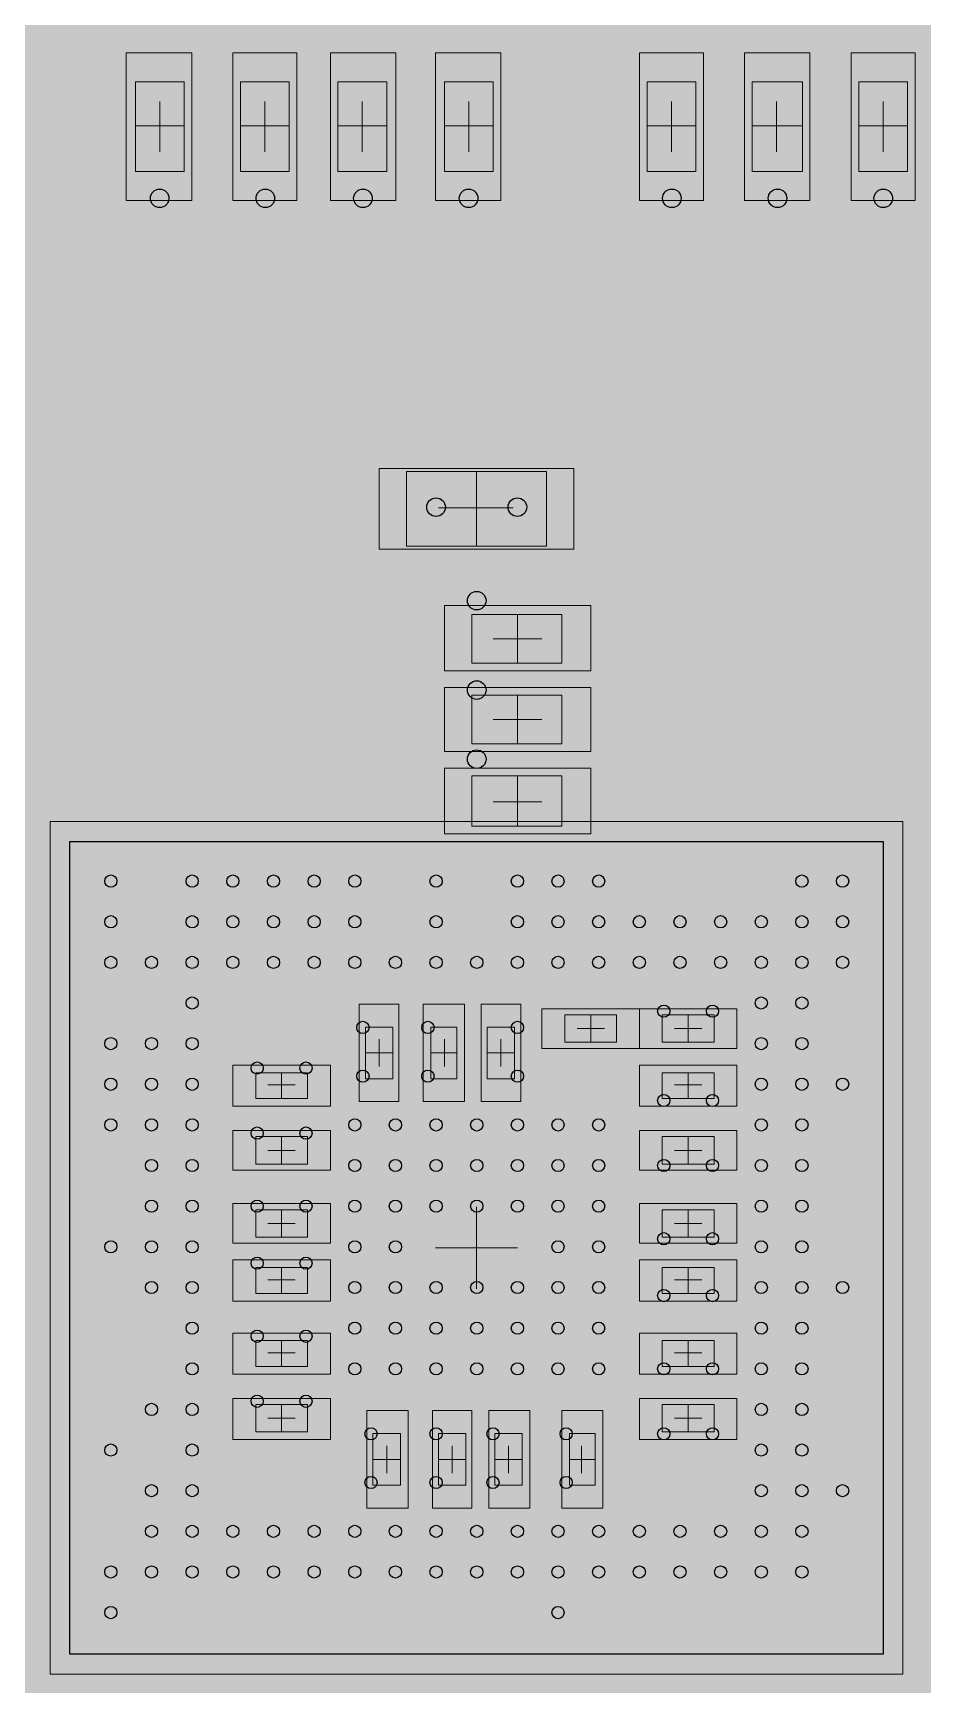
# Model space of a CAD drawing. Header units: metres. Extents: x 18 to 150, y 19 to 107.
# Drawn here: x 80.94 to 91.89, y 62.01 to 82.33 of the extents above; entities that cross this region are included whole.
import ezdxf

# ---------------------------------------------------------------- set-up
doc = ezdxf.new("R2010")
doc.units = ezdxf.units.M
doc.layers.add('PCB', color=7, linetype='Continuous', true_color=0x1d428a)
for name, color, linetype in [('PDF_Geometry', 6, 'Continuous'), ('Switches', 250, 'Continuous'), ('ViaHoleLayer', 16, 'Continuous')]:
    doc.layers.add(name, color=color, linetype=linetype)

msp = doc.modelspace()

# ---------------------------------------------------------------- hatches: boundary and pattern name
at = {"layer": 'PCB'}
h = msp.add_hatch(color=256, dxfattribs=at)
h.dxf.hatch_style = 1
h.paths.add_polyline_path([(25.4, 96.52), (147.32, 96.52), (147.32, 25.4), (25.4, 25.4)])
edge = h.paths.add_edge_path(flags=16)
edge.add_arc((29.21, 92.71), 1.828799999999999, 0, 360)
edge = h.paths.add_edge_path(flags=16)
edge.add_arc((29.21, 29.21), 1.828799999999999, 0, 360)
edge = h.paths.add_edge_path(flags=16)
edge.add_arc((143.51, 29.21), 1.828799999999994, 0, 360)
edge = h.paths.add_edge_path(flags=16)
edge.add_arc((143.51, 92.71), 1.828800000000002, 0, 360)
at = {"layer": 'Switches'}
h = msp.add_hatch(color=256, dxfattribs=at)
h.dxf.hatch_style = 1
h.paths.add_polyline_path([(81.39706484522105, 72.38891025706019), (91.39788512247478, 72.38891025706019), (91.39788512247478, 62.38808997980647), (81.39706484522105, 62.38808997980647)])

# ---------------------------------------------------------------- linework, layer by layer
at = {"layer": 'PDF_Geometry', "lineweight": 20}
for points in [[(82.09000557604206, 82.09010545939064), (82.09000557604206, 80.27347705696815), (82.89531507402316, 80.27347705696815), (82.89531507402316, 82.09010545939064)], [(83.40097452624386, 82.09010545939064), (83.40097452624386, 80.27347705696815), (84.18755589636493, 80.27347705696815), (84.18755589636493, 82.09010545939064)], [(85.4048842072666, 82.09010545939064), (85.4048842072666, 80.27347705696815), (84.59957470928549, 80.27347705696815), (84.59957470928549, 82.09010545939064)], [(85.89181553162727, 82.09010545939064), (85.89181553162727, 80.27347705696815), (86.69712502960837, 80.27347705696815), (86.69712502960837, 82.09010545939064)], [(88.4013846648707, 82.09010545939064), (88.4013846648707, 80.27347705696815), (89.18796603499179, 80.27347705696815), (89.18796603499179, 82.09010545939064)], [(89.69362548721249, 82.09010545939064), (89.69362548721249, 80.27347705696815), (90.49893498519359, 80.27347705696815), (90.49893498519359, 82.09010545939064)], [(91.79117580753537, 82.09010545939064), (91.79117580753537, 80.27347705696815), (91.00459443741428, 80.27347705696815), (91.00459443741428, 82.09010545939064)], [(82.20237434320221, 81.73427103005015), (82.20237434320221, 80.62931148630864), (82.80167443472303, 80.62931148630864), (82.80167443472303, 81.73427103005015)], [(83.49461516554398, 81.73427103005015), (83.49461516554398, 80.62931148630864), (84.09391525706481, 80.62931148630864), (84.09391525706481, 81.73427103005015)], [(85.29251544010644, 81.73427103005015), (85.29251544010644, 80.62931148630864), (84.69321534858562, 80.62931148630864), (84.69321534858562, 81.73427103005015)], [(86.00418429878742, 81.73427103005015), (86.00418429878742, 80.62931148630864), (86.60348439030824, 80.62931148630864), (86.60348439030824, 81.73427103005015)], [(88.49502530417084, 81.73427103005015), (88.49502530417084, 80.62931148630864), (89.09432539569165, 80.62931148630864), (89.09432539569165, 81.73427103005015)], [(89.7872661265126, 81.73427103005015), (89.7872661265126, 80.62931148630864), (90.40529434589347, 80.62931148630864), (90.40529434589347, 81.73427103005015)], [(91.69753516823523, 81.73427103005015), (91.69753516823523, 80.62931148630864), (91.09823507671442, 80.62931148630864), (91.09823507671442, 81.73427103005015)], [(87.5960751668896, 75.98473577702227), (85.19887480080632, 75.98473577702227), (85.19887480080632, 76.97732655360363), (87.5960751668896, 76.97732655360363)], [(85.53598110228678, 76.93987029788357), (87.25896886540914, 76.93987029788357), (87.25896886540914, 76.02219203274231), (85.53598110228678, 76.02219203274231)], [(87.80208457334989, 75.29179504620132), (87.80208457334989, 74.48648554822022), (86.00418429878742, 74.48648554822022), (86.00418429878742, 75.29179504620132)], [(87.4462501440094, 75.17942627904117), (87.4462501440094, 74.58012618752034), (86.34129060026788, 74.58012618752034), (86.34129060026788, 75.17942627904117)], [(87.80208457334989, 73.49389477163885), (86.00418429878742, 73.49389477163885), (86.00418429878742, 74.28047614175993), (87.80208457334989, 74.28047614175993)], [(87.4462501440094, 73.58753541093898), (86.34129060026788, 73.58753541093898), (86.34129060026788, 74.1868355024598), (87.4462501440094, 74.1868355024598)], [(87.80208457334989, 73.28788536517857), (87.80208457334989, 72.48257586719747), (86.00418429878742, 72.48257586719747), (86.00418429878742, 73.28788536517857)], [(87.4462501440094, 73.19424472587843), (87.4462501440094, 72.57621650649759), (86.34129060026788, 72.57621650649759), (86.34129060026788, 73.19424472587843)], [(91.64135078465516, 72.63240089007766), (91.64135078465516, 62.14464928846329), (81.15359918304077, 62.14464928846329), (81.15359918304077, 72.63240089007766)], [(91.39788512247482, 72.38893522789735), (91.39788512247482, 62.38811495064363), (81.39706484522111, 62.38811495064363), (81.39706484522111, 72.38893522789735)], [(85.44234046298665, 70.3850255468746), (85.44234046298665, 69.18642536383294), (84.95540913862598, 69.18642536383294), (84.95540913862598, 70.3850255468746)], [(86.24764996096776, 69.18642536383294), (85.74199050874707, 69.18642536383294), (85.74199050874707, 70.3850255468746), (86.24764996096776, 70.3850255468746)], [(86.94059069178871, 69.18642536383294), (86.45365936742805, 69.18642536383294), (86.45365936742805, 70.3850255468746), (86.94059069178871, 70.3850255468746)], [(89.59998484791235, 70.32884116329451), (89.59998484791235, 69.84190983893384), (88.4013846648707, 69.84190983893384), (88.4013846648707, 70.32884116329451), (88.4013846648707, 69.84190983893384), (87.20278448182907, 69.84190983893384), (87.20278448182907, 70.32884116329451), (88.4013846648707, 70.32884116329451)], [(88.12046274697032, 70.25392865185441), (87.48370639972946, 70.25392865185441), (87.48370639972946, 69.91682235037395), (88.12046274697032, 69.91682235037395)], [(88.68230658277109, 70.25392865185441), (89.31906293001197, 70.25392865185441), (89.31906293001197, 69.91682235037395), (88.68230658277109, 69.91682235037395)], [(85.36742795154655, 70.1041036289742), (85.36742795154655, 69.46734728173334), (85.03032165006609, 69.46734728173334), (85.03032165006609, 70.1041036289742)], [(86.15400932166763, 69.46734728173334), (85.83563114804718, 69.46734728173334), (85.83563114804718, 70.1041036289742), (86.15400932166763, 70.1041036289742)], [(86.86567818034861, 69.46734728173334), (86.52857187886814, 69.46734728173334), (86.52857187886814, 70.1041036289742), (86.86567818034861, 70.1041036289742)], [(84.59957470928549, 69.63590043247356), (83.40097452624386, 69.63590043247356), (83.40097452624386, 69.13024098025286), (84.59957470928549, 69.13024098025286)], [(84.3186527913851, 69.54225979317343), (83.68189644414424, 69.54225979317343), (83.68189644414424, 69.223881619553), (84.3186527913851, 69.223881619553)], [(89.59998484791235, 69.13024098025286), (88.4013846648707, 69.13024098025286), (88.4013846648707, 69.63590043247356), (89.59998484791235, 69.63590043247356)], [(88.68230658277109, 69.54225979317343), (89.31906293001197, 69.54225979317343), (89.31906293001197, 69.223881619553), (88.68230658277109, 69.223881619553)], [(84.59957470928549, 68.83059093449246), (83.40097452624386, 68.83059093449246), (83.40097452624386, 68.3436596101318), (84.59957470928549, 68.3436596101318)], [(84.3186527913851, 68.75567842305236), (83.68189644414424, 68.75567842305236), (83.68189644414424, 68.4185721215719), (84.3186527913851, 68.4185721215719)], [(89.59998484791235, 68.3436596101318), (88.4013846648707, 68.3436596101318), (88.4013846648707, 68.83059093449246), (89.59998484791235, 68.83059093449246)], [(88.68230658277109, 68.75567842305236), (89.31906293001197, 68.75567842305236), (89.31906293001197, 68.4185721215719), (88.68230658277109, 68.4185721215719)], [(84.59957470928549, 67.93164079721123), (83.40097452624386, 67.93164079721123), (83.40097452624386, 67.44470947285056), (84.59957470928549, 67.44470947285056)], [(89.59998484791235, 67.44470947285056), (88.4013846648707, 67.44470947285056), (88.4013846648707, 67.93164079721123), (89.59998484791235, 67.93164079721123)], [(84.3186527913851, 67.85672828577113), (83.68189644414424, 67.85672828577113), (83.68189644414424, 67.51962198429067), (84.3186527913851, 67.51962198429067)], [(88.68230658277109, 67.85672828577113), (89.31906293001197, 67.85672828577113), (89.31906293001197, 67.51962198429067), (88.68230658277109, 67.51962198429067)], [(84.59957470928549, 67.23870006639028), (83.40097452624386, 67.23870006639028), (83.40097452624386, 66.73304061416958), (84.59957470928549, 66.73304061416958)], [(84.3186527913851, 67.14505942709015), (83.68189644414424, 67.14505942709015), (83.68189644414424, 66.82668125346972), (84.3186527913851, 66.82668125346972)], [(89.59998484791235, 67.23870006639028), (89.59998484791235, 66.73304061416958), (88.4013846648707, 66.73304061416958), (88.4013846648707, 67.23870006639028)], [(88.68230658277109, 67.14505942709015), (88.68230658277109, 66.82668125346972), (89.31906293001197, 66.82668125346972), (89.31906293001197, 67.14505942709015)], [(84.59957470928549, 66.33974992910905), (83.40097452624386, 66.33974992910905), (83.40097452624386, 65.83409047688835), (84.59957470928549, 65.83409047688835)], [(89.59998484791235, 65.83409047688835), (88.4013846648707, 65.83409047688835), (88.4013846648707, 66.33974992910905), (89.59998484791235, 66.33974992910905)], [(84.3186527913851, 66.24610928980891), (83.68189644414424, 66.24610928980891), (83.68189644414424, 65.92773111618848), (84.3186527913851, 65.92773111618848)], [(88.68230658277109, 66.24610928980891), (89.31906293001197, 66.24610928980891), (89.31906293001197, 65.92773111618848), (88.68230658277109, 65.92773111618848)], [(84.59957470928549, 65.53444043112793), (84.59957470928549, 65.02878097890725), (83.40097452624386, 65.02878097890725), (83.40097452624386, 65.53444043112793)], [(84.3186527913851, 65.45952791968784), (83.68189644414424, 65.45952791968784), (83.68189644414424, 65.12242161820737), (84.3186527913851, 65.12242161820737)], [(89.59998484791235, 65.02878097890725), (88.4013846648707, 65.02878097890725), (88.4013846648707, 65.53444043112793), (89.59998484791235, 65.53444043112793)], [(88.68230658277109, 65.45952791968784), (89.31906293001197, 65.45952791968784), (89.31906293001197, 65.12242161820737), (88.68230658277109, 65.12242161820737)], [(85.55470923014681, 65.38461540824773), (85.55470923014681, 64.18601522520609), (85.04904977792611, 64.18601522520609), (85.04904977792611, 65.38461540824773)], [(85.85435927590721, 65.38461540824773), (85.85435927590721, 64.18601522520609), (86.34129060026788, 64.18601522520609), (86.34129060026788, 65.38461540824773)], [(86.54730000672816, 65.38461540824773), (86.54730000672816, 64.18601522520609), (87.05295945894886, 64.18601522520609), (87.05295945894886, 65.38461540824773)], [(87.4462501440094, 65.38461540824773), (87.4462501440094, 64.18601522520609), (87.9519095962301, 64.18601522520609), (87.9519095962301, 65.38461540824773)], [(85.46106859084668, 65.10369349034735), (85.46106859084668, 64.46693714310648), (85.12396228936622, 64.46693714310648), (85.12396228936622, 65.10369349034735)], [(85.92927178734732, 65.10369349034735), (85.92927178734732, 64.46693714310648), (86.26637808882778, 64.46693714310648), (86.26637808882778, 65.10369349034735)], [(86.62221251816827, 65.10369349034735), (86.62221251816827, 64.46693714310648), (86.95931881964873, 64.46693714310648), (86.95931881964873, 65.10369349034735)], [(87.53989078330953, 65.10369349034735), (87.53989078330953, 64.46693714310648), (87.85826895692996, 64.46693714310648), (87.85826895692996, 65.10369349034735)]]:
    msp.add_lwpolyline(points, close=True, dxfattribs=at)
for points in [[(82.50202438896262, 80.87277714848896), (82.50202438896262, 81.49080536786981)], [(83.79426521130439, 80.87277714848896), (83.79426521130439, 81.49080536786981)], [(84.99286539434604, 80.87277714848896), (84.99286539434604, 81.49080536786981)], [(86.30383434454784, 80.87277714848896), (86.30383434454784, 81.49080536786981)], [(88.79467534993125, 80.87277714848896), (88.79467534993125, 81.49080536786981)], [(90.08691617227302, 80.87277714848896), (90.08691617227302, 81.49080536786981)], [(91.39788512247482, 80.87277714848896), (91.39788512247482, 81.49080536786981)], [(82.20237434320221, 81.19115532210941), (82.80167443472303, 81.19115532210941)], [(83.49461516554398, 81.19115532210941), (84.09391525706481, 81.19115532210941)], [(84.69321534858562, 81.19115532210941), (85.29251544010644, 81.19115532210941)], [(86.00418429878742, 81.19115532210941), (86.60348439030824, 81.19115532210941)], [(88.49502530417084, 81.19115532210941), (89.09432539569165, 81.19115532210941)], [(89.7872661265126, 81.19115532210941), (90.40529434589347, 81.19115532210941)], [(91.09823507671442, 81.19115532210941), (91.69753516823523, 81.19115532210941)], [(86.39747498384796, 76.02219203274231), (86.39747498384796, 76.93987029788357)], [(85.92927178734732, 76.49039522924296), (86.84695005248858, 76.49039522924296)], [(86.90313443606865, 74.58012618752034), (86.90313443606865, 75.17942627904117)], [(86.60348439030824, 74.87977623328075), (87.20278448182907, 74.87977623328075)], [(86.90313443606865, 73.58753541093898), (86.90313443606865, 74.1868355024598)], [(86.60348439030824, 73.8871854566994), (87.20278448182907, 73.8871854566994)], [(86.90313443606865, 72.57621650649759), (86.90313443606865, 73.19424472587843)], [(86.60348439030824, 72.875866552258), (87.20278448182907, 72.875866552258)], [(87.80208457334989, 69.91682235037395), (87.80208457334989, 70.25392865185441)], [(89.00068475639154, 69.91682235037395), (89.00068475639154, 70.25392865185441)], [(85.19887480080632, 69.61717230461355), (85.19887480080632, 69.954278606094)], [(86.00418429878742, 69.61717230461355), (86.00418429878742, 69.954278606094)], [(86.69712502960837, 69.61717230461355), (86.69712502960837, 69.954278606094)], [(87.63353142260966, 70.08537550111419), (87.97063772409012, 70.08537550111419)], [(88.8321316056513, 70.08537550111419), (89.16923790713176, 70.08537550111419)], [(85.03032165006609, 69.78572545535377), (85.36742795154655, 69.78572545535377)], [(85.83563114804718, 69.78572545535377), (86.15400932166763, 69.78572545535377)], [(86.52857187886814, 69.78572545535377), (86.86567818034861, 69.78572545535377)], [(84.00027461776467, 69.223881619553), (84.00027461776467, 69.54225979317343)], [(89.00068475639154, 69.223881619553), (89.00068475639154, 69.54225979317343)], [(83.83172146702444, 69.39243477029322), (84.16882776850491, 69.39243477029322)], [(88.8321316056513, 69.39243477029322), (89.16923790713176, 69.39243477029322)], [(84.00027461776467, 68.4185721215719), (84.00027461776467, 68.75567842305236)], [(89.00068475639154, 68.4185721215719), (89.00068475639154, 68.75567842305236)], [(83.83172146702444, 68.58712527231214), (84.16882776850491, 68.58712527231214)], [(88.8321316056513, 68.58712527231214), (89.16923790713176, 68.58712527231214)], [(86.39747498384796, 66.88286563704979), (86.39747498384796, 67.89418454149117)], [(83.83172146702444, 67.68817513503089), (84.16882776850491, 67.68817513503089)], [(84.00027461776467, 67.51962198429067), (84.00027461776467, 67.85672828577113)], [(88.8321316056513, 67.68817513503089), (89.16923790713176, 67.68817513503089)], [(89.00068475639154, 67.51962198429067), (89.00068475639154, 67.85672828577113)], [(85.89181553162727, 67.38852508927047), (86.90313443606865, 67.38852508927047)], [(84.00027461776467, 66.82668125346972), (84.00027461776467, 67.14505942709015)], [(89.00068475639154, 66.82668125346972), (89.00068475639154, 67.14505942709015)], [(83.83172146702444, 66.99523440420995), (84.16882776850491, 66.99523440420995)], [(88.8321316056513, 66.99523440420995), (89.16923790713176, 66.99523440420995)], [(83.83172146702444, 66.0962842669287), (84.16882776850491, 66.0962842669287)], [(84.00027461776467, 65.92773111618848), (84.00027461776467, 66.24610928980891)], [(88.8321316056513, 66.0962842669287), (89.16923790713176, 66.0962842669287)], [(89.00068475639154, 65.92773111618848), (89.00068475639154, 66.24610928980891)], [(84.00027461776467, 65.12242161820737), (84.00027461776467, 65.45952791968784)], [(89.00068475639154, 65.12242161820737), (89.00068475639154, 65.45952791968784)], [(83.83172146702444, 65.2909747689476), (84.16882776850491, 65.2909747689476)], [(88.8321316056513, 65.2909747689476), (89.16923790713176, 65.2909747689476)], [(85.29251544010644, 64.61676216598669), (85.29251544010644, 64.95386846746715)], [(86.09782493808756, 64.61676216598669), (86.09782493808756, 64.95386846746715)], [(86.7907656689085, 64.61676216598669), (86.7907656689085, 64.95386846746715)], [(87.68971580618974, 64.61676216598669), (87.68971580618974, 64.95386846746715)], [(85.12396228936622, 64.78531531672692), (85.46106859084668, 64.78531531672692)], [(85.92927178734732, 64.78531531672692), (86.26637808882778, 64.78531531672692)], [(86.62221251816827, 64.78531531672692), (86.95931881964873, 64.78531531672692)], [(87.53989078330953, 64.78531531672692), (87.85826895692996, 64.78531531672692)]]:
    msp.add_lwpolyline(points, dxfattribs=at)
at = {"layer": 'Switches'}
msp.add_lwpolyline([(81.39706484522105, 72.38891025706019), (91.39788512247478, 72.38891025706019), (91.39788512247478, 62.38808997980647), (81.39706484522105, 62.38808997980647)], close=True, dxfattribs=at)
at = {"layer": 'ViaHoleLayer'}
for centre, radius in [((82.5000001, 80.29999941999998), 0.1143), ((83.80000004, 80.29999941999998), 0.1143), ((85.00000018, 80.29999941999998), 0.1143), ((86.30000011999998, 80.29999941999998), 0.1143), ((88.8000002, 80.29999941999998), 0.1143), ((90.10000014, 80.29999941999998), 0.1143), ((91.40000008, 80.29999941999998), 0.1143), ((85.89999837999999, 76.49999940000001), 0.1143), ((86.89999892, 76.49999940000001), 0.1143), ((86.39999992, 75.34999916), 0.1143), ((86.39999992, 74.24999881999999), 0.1143), ((86.39999737999999, 73.40000051999998), 0.1143), ((81.89999875999997, 71.90000098), 0.07499985), ((82.89999929999998, 71.90000098), 0.07499985), ((83.39999830000001, 71.90000098), 0.07499985), ((83.8999973, 71.90000098), 0.07499985), ((84.39999884, 71.90000098), 0.07499985), ((84.89999784, 71.90000098), 0.07499985), ((85.89999837999999, 71.90000098), 0.07499985), ((86.89999892, 71.90000098), 0.07499985), ((87.40000045999999, 71.90000098), 0.07499985), ((87.89999945999998, 71.90000098), 0.07499985), ((90.39999954, 71.90000098), 0.07499985), ((90.89999854, 71.90000098), 0.07499985), ((81.89999875999997, 71.40000197999998), 0.07499985), ((82.89999929999998, 71.40000197999998), 0.07499985), ((83.39999830000001, 71.40000197999998), 0.07499985), ((83.8999973, 71.40000197999998), 0.07499985), ((84.39999884, 71.40000197999998), 0.07499985), ((84.89999784, 71.40000197999998), 0.07499985), ((85.89999837999999, 71.40000197999998), 0.07499985), ((86.89999892, 71.40000197999998), 0.07499985), ((87.40000045999999, 71.40000197999998), 0.07499985), ((87.89999945999998, 71.40000197999998), 0.07499985), ((88.39999846, 71.40000197999998), 0.07499985), ((88.89999999999998, 71.40000197999998), 0.07499985), ((89.399999, 71.40000197999998), 0.07499985), ((89.899998, 71.40000197999998), 0.07499985), ((90.39999954, 71.40000197999998), 0.07499985), ((90.89999854, 71.40000197999998), 0.07499985), ((81.89999875999997, 70.90000044), 0.07499985), ((82.39999775999998, 70.90000044), 0.07499985), ((82.89999929999998, 70.90000044), 0.07499985), ((83.39999830000001, 70.90000044), 0.07499985), ((83.8999973, 70.90000044), 0.07499985), ((84.39999884, 70.90000044), 0.07499985), ((84.89999784, 70.90000044), 0.07499985), ((85.39999684, 70.90000044), 0.07499985), ((85.89999837999999, 70.90000044), 0.07499985), ((86.39999992, 70.90000044), 0.07499985), ((86.89999892, 70.90000044), 0.07499985), ((87.40000045999999, 70.90000044), 0.07499985), ((87.89999945999998, 70.90000044), 0.07499985), ((88.39999846, 70.90000044), 0.07499985), ((88.89999999999998, 70.90000044), 0.07499985), ((89.399999, 70.90000044), 0.07499985), ((89.899998, 70.90000044), 0.07499985), ((90.39999954, 70.90000044), 0.07499985), ((90.89999854, 70.90000044), 0.07499985), ((82.89999929999998, 70.40000144), 0.07499985), ((88.70000040000001, 70.2999991), 0.07499985), ((89.29999919999999, 70.2999991), 0.07499985), ((89.899998, 70.40000144), 0.07499985), ((90.39999699999998, 70.40000144), 0.07499985), ((85.00000018, 70.0999995), 0.07499985), ((85.80000111999998, 70.0999995), 0.07499985), ((86.89999892, 70.0999995), 0.07499985), ((81.89999875999997, 69.89999990000001), 0.07499985), ((82.39999775999998, 69.89999990000001), 0.07499985), ((82.89999929999998, 69.89999990000001), 0.07499985), ((89.899998, 69.90000244), 0.07499985), ((90.39999699999998, 69.90000244), 0.07499985), ((83.70000024, 69.60000050000001), 0.07499985), ((84.29999904, 69.60000050000001), 0.07499985), ((85.00000018, 69.5000007), 0.07499985), ((85.80000111999998, 69.5000007), 0.07499985), ((86.89999892, 69.5000007), 0.07499985), ((81.89999875999997, 69.40000090000001), 0.07499985), ((82.39999775999998, 69.40000090000001), 0.07499985), ((82.89999929999998, 69.40000090000001), 0.07499985), ((89.899998, 69.40000090000001), 0.07499985), ((90.39999699999998, 69.40000090000001), 0.07499985), ((90.89999854, 69.40000090000001), 0.07499985), ((88.70000040000001, 69.19999876), 0.07499985), ((89.29999919999999, 69.19999876), 0.07499985), ((81.89999875999997, 68.89999936), 0.07499985), ((82.39999775999998, 68.89999936), 0.07499985), ((82.89999929999998, 68.89999936), 0.07499985), ((84.89999784, 68.90000189999999), 0.07499985), ((85.39999938, 68.90000189999999), 0.07499985), ((85.89999837999999, 68.90000189999999), 0.07499985), ((86.39999992, 68.90000189999999), 0.07499985), ((86.89999892, 68.90000189999999), 0.07499985), ((87.39999791999998, 68.90000189999999), 0.07499985), ((87.89999945999998, 68.90000189999999), 0.07499985), ((89.899998, 68.90000189999999), 0.07499985), ((90.39999699999998, 68.90000189999999), 0.07499985), ((83.70000024, 68.79999955999999), 0.07499985), ((84.29999904, 68.79999955999999), 0.07499985), ((82.39999775999998, 68.40000035999999), 0.07499985), ((82.89999929999998, 68.40000035999999), 0.07499985), ((84.89999784, 68.40000035999999), 0.07499985), ((85.39999938, 68.40000035999999), 0.07499985), ((85.89999837999999, 68.40000035999999), 0.07499985), ((86.39999992, 68.40000035999999), 0.07499985), ((86.89999892, 68.40000035999999), 0.07499985), ((87.39999791999998, 68.40000035999999), 0.07499985), ((87.89999945999998, 68.40000035999999), 0.07499985), ((88.70000040000001, 68.40000035999999), 0.07499985), ((89.29999919999999, 68.40000035999999), 0.07499985), ((89.899998, 68.40000289999999), 0.07499985), ((90.39999699999998, 68.40000289999999), 0.07499985), ((82.39999775999998, 67.90000136), 0.07499985), ((82.89999929999998, 67.90000136), 0.07499985), ((83.70000024, 67.89999882), 0.07499985), ((84.29999904, 67.89999882), 0.07499985), ((84.89999784, 67.90000136), 0.07499985), ((85.39999938, 67.90000136), 0.07499985), ((85.89999837999999, 67.90000136), 0.07499985), ((86.39999992, 67.90000136), 0.07499985), ((86.89999892, 67.90000136), 0.07499985), ((87.39999791999998, 67.90000136), 0.07499985), ((87.89999945999998, 67.90000136), 0.07499985), ((89.899998, 67.90000136), 0.07499985), ((90.39999699999998, 67.90000136), 0.07499985), ((81.89999875999997, 67.39999981999999), 0.07499985), ((82.39999775999998, 67.39999981999999), 0.07499985), ((82.89999929999998, 67.39999981999999), 0.07499985), ((84.89999784, 67.39999981999999), 0.07499985), ((85.39999938, 67.39999981999999), 0.07499985), ((87.39999791999998, 67.39999981999999), 0.07499985), ((87.89999945999998, 67.39999981999999), 0.07499985), ((88.70000040000001, 67.49999962), 0.07499985), ((89.29999919999999, 67.49999962), 0.07499985), ((89.899998, 67.39999981999999), 0.07499985), ((90.39999699999998, 67.39999981999999), 0.07499985), ((83.70000024, 67.20000021999999), 0.07499985), ((84.29999904, 67.20000021999999), 0.07499985), ((82.39999775999998, 66.90000082), 0.07499985), ((82.89999929999998, 66.90000082), 0.07499985), ((84.89999784, 66.90000082), 0.07499985), ((85.39999938, 66.90000082), 0.07499985), ((85.89999837999999, 66.90000082), 0.07499985), ((86.39999992, 66.90000082), 0.07499985), ((86.89999892, 66.90000082), 0.07499985), ((87.39999791999998, 66.90000082), 0.07499985), ((87.89999945999998, 66.90000082), 0.07499985), ((88.70000040000001, 66.80000102), 0.07499985), ((89.29999919999999, 66.80000102), 0.07499985), ((89.899998, 66.90000082), 0.07499985), ((90.39999699999998, 66.90000082), 0.07499985), ((90.89999854, 66.90000082), 0.07499985), ((82.89999929999998, 66.40000182), 0.07499985), ((84.89999784, 66.40000182), 0.07499985), ((85.39999938, 66.40000182), 0.07499985), ((85.89999837999999, 66.40000182), 0.07499985), ((86.39999992, 66.40000182), 0.07499985), ((86.89999892, 66.40000182), 0.07499985), ((87.39999791999998, 66.40000182), 0.07499985), ((87.89999945999998, 66.40000182), 0.07499985), ((89.899998, 66.39999928), 0.07499985), ((90.39999699999998, 66.39999928), 0.07499985), ((83.70000024, 66.29999948), 0.07499985), ((84.29999904, 66.29999948), 0.07499985), ((82.89999929999998, 65.90000027999999), 0.07499985), ((84.89999784, 65.90000027999999), 0.07499985), ((85.39999938, 65.90000027999999), 0.07499985), ((85.89999837999999, 65.90000027999999), 0.07499985), ((86.39999992, 65.90000027999999), 0.07499985), ((86.89999892, 65.90000027999999), 0.07499985), ((87.39999791999998, 65.90000027999999), 0.07499985), ((87.89999945999998, 65.90000027999999), 0.07499985), ((88.70000040000001, 65.90000027999999), 0.07499985), ((89.29999919999999, 65.90000027999999), 0.07499985), ((89.899998, 65.90000027999999), 0.07499985), ((90.39999699999998, 65.90000027999999), 0.07499985), ((82.39999775999998, 65.40000128), 0.07499985), ((82.89999929999998, 65.40000128), 0.07499985), ((83.70000024, 65.50000107999999), 0.07499985), ((84.29999904, 65.50000107999999), 0.07499985), ((89.899998, 65.40000128), 0.07499985), ((90.39999699999998, 65.40000128), 0.07499985), ((85.09999997999998, 65.09999934), 0.07499985), ((85.90000092, 65.09999934), 0.07499985), ((86.59999952, 65.09999934), 0.07499985), ((87.50000026, 65.09999934), 0.07499985), ((88.70000040000001, 65.09999934), 0.07499985), ((89.29999919999999, 65.09999934), 0.07499985), ((81.89999875999997, 64.90000228), 0.07499985), ((82.89999929999998, 64.90000228), 0.07499985), ((89.899998, 64.89999974), 0.07499985), ((90.39999699999998, 64.89999974), 0.07499985), ((82.39999775999998, 64.40000074), 0.07499985), ((82.89999929999998, 64.40000074), 0.07499985), ((85.09999997999998, 64.50000054), 0.07499985), ((85.90000092, 64.50000054), 0.07499985), ((86.59999952, 64.50000054), 0.07499985), ((87.50000026, 64.50000054), 0.07499985), ((89.899998, 64.40000074), 0.07499985), ((90.39999699999998, 64.40000074), 0.07499985), ((90.89999854, 64.40000074), 0.07499985), ((82.39999775999998, 63.90000174), 0.07499985), ((82.89999676000002, 63.90000174), 0.07499985), ((83.39999830000001, 63.90000174), 0.07499985), ((83.89999983999998, 63.90000174), 0.07499985), ((84.39999884, 63.90000174), 0.07499985), ((84.90000038, 63.90000174), 0.07499985), ((85.39999938, 63.90000174), 0.07499985), ((85.89999837999999, 63.90000174), 0.07499985), ((86.39999992, 63.90000174), 0.07499985), ((86.89999892, 63.90000174), 0.07499985), ((87.39999791999998, 63.90000174), 0.07499985), ((87.89999945999998, 63.90000174), 0.07499985), ((88.39999846, 63.90000174), 0.07499985), ((88.89999746, 63.90000174), 0.07499985), ((89.399999, 63.90000174), 0.07499985), ((89.899998, 63.90000174), 0.07499985), ((90.39999699999998, 63.90000174), 0.07499985), ((81.89999875999997, 63.40000019999999), 0.07499985), ((82.39999775999998, 63.40000274000001), 0.07499985), ((82.89999676000002, 63.40000274000001), 0.07499985), ((83.39999830000001, 63.40000274000001), 0.07499985), ((83.89999983999998, 63.40000274000001), 0.07499985), ((84.39999884, 63.40000274000001), 0.07499985), ((84.90000038, 63.40000274000001), 0.07499985), ((85.39999938, 63.40000274000001), 0.07499985), ((85.89999837999999, 63.40000274000001), 0.07499985), ((86.39999992, 63.40000274000001), 0.07499985), ((86.89999892, 63.40000274000001), 0.07499985), ((87.39999791999998, 63.40000274000001), 0.07499985), ((87.89999945999998, 63.40000274000001), 0.07499985), ((88.39999846, 63.40000274000001), 0.07499985), ((88.89999746, 63.40000274000001), 0.07499985), ((89.399999, 63.40000274000001), 0.07499985), ((89.899998, 63.40000019999999), 0.07499985), ((90.39999699999998, 63.40000019999999), 0.07499985), ((81.89999875999997, 62.9000012), 0.07499985), ((87.39999791999998, 62.9000012), 0.07499985)]:
    msp.add_circle(centre, radius, dxfattribs=at)

doc.saveas('drawing.dxf')
